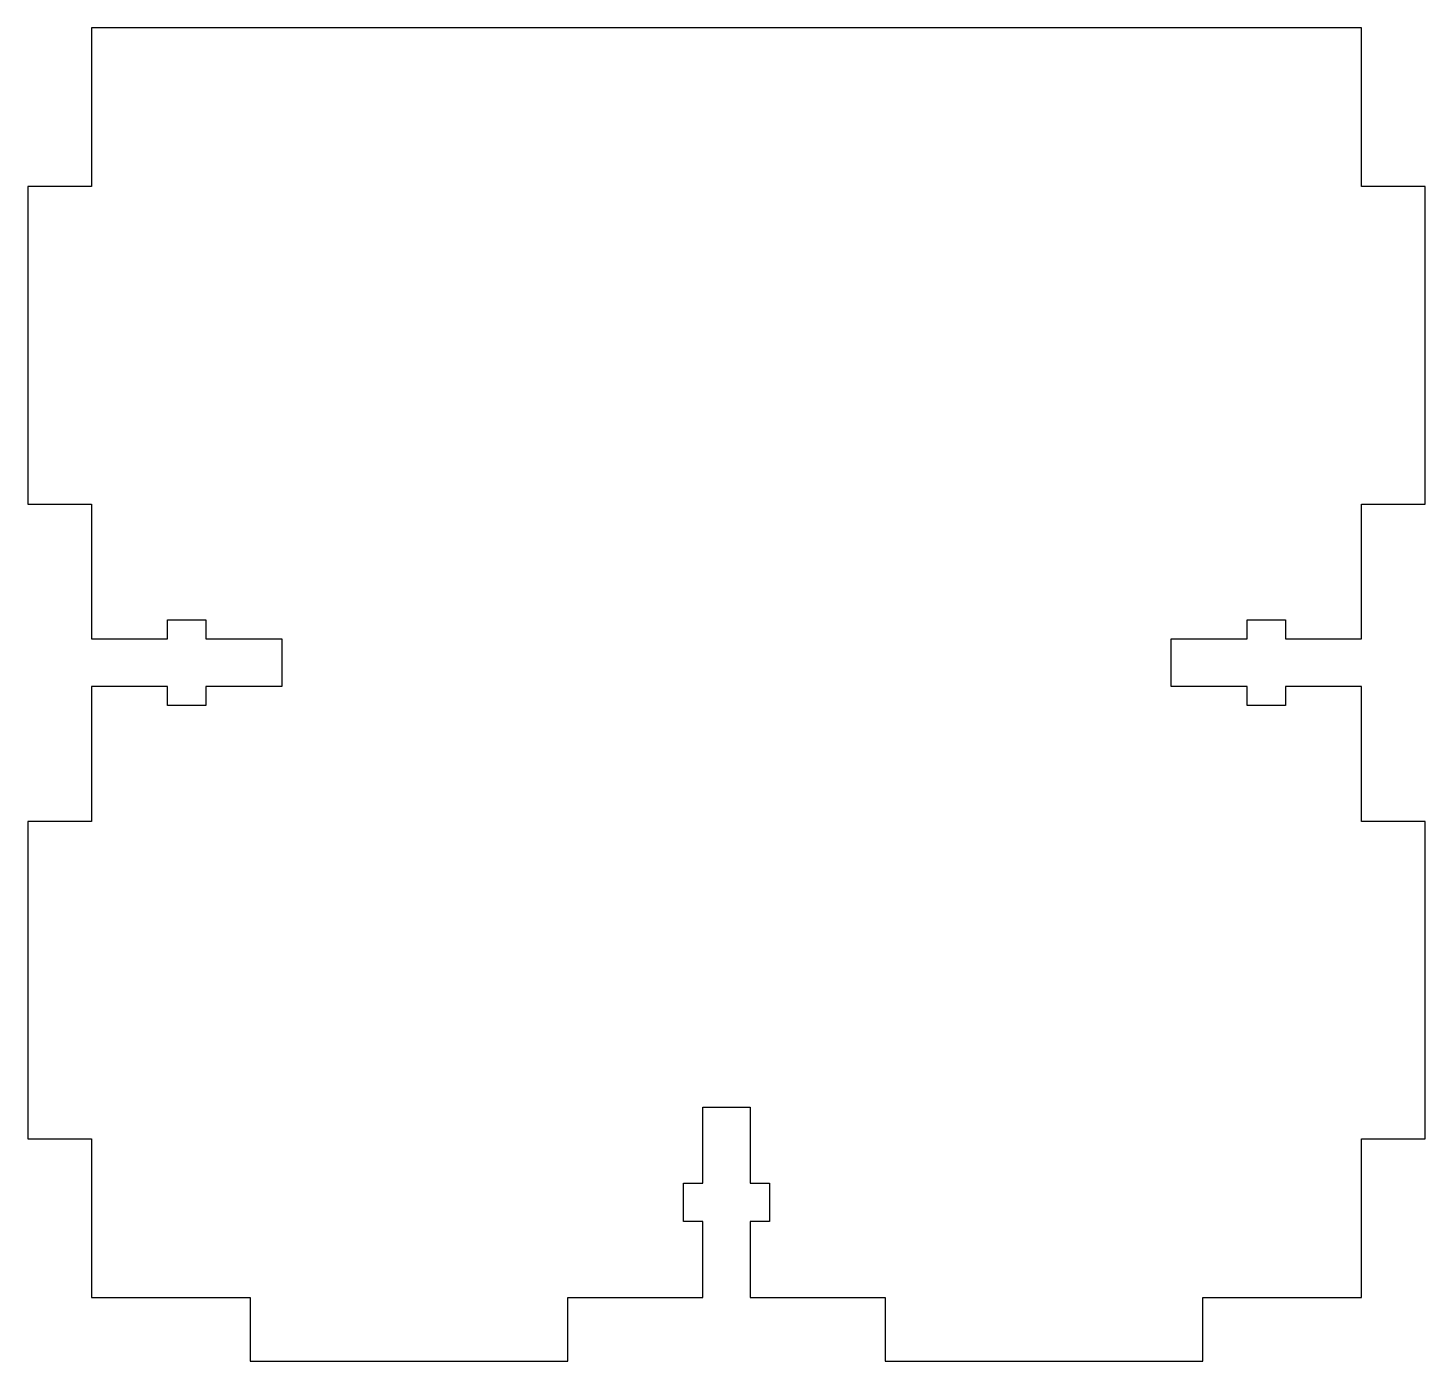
# Model space of a CAD drawing. Header units: millimetres. Extents: x -4 to 84, y -14 to 70.
import ezdxf

# ---------------------------------------------------------------- set-up
doc = ezdxf.new("R2010")
doc.units = ezdxf.units.MM

msp = doc.modelspace()

# ---------------------------------------------------------------- linework, layer by layer
msp.add_lwpolyline([(4.8, 28.5), (0, 28.5), (0, 20), (-4, 20), (-4, 0), (0, 0), (0, -10), (10, -10), (10, -14), (30, -14), (30, -10), (38.5, -10), (38.5, -5.2), (37.3, -5.2), (37.3, -2.8), (38.5, -2.8), (38.5, 2), (41.5, 2), (41.5, -2.8), (42.7, -2.8), (42.7, -5.2), (41.5, -5.2), (41.5, -10), (50, -10), (50, -14), (70, -14), (70, -10), (80, -10), (80, 0), (84, 0), (84, 20), (80, 20), (80, 28.5), (75.2, 28.5), (75.2, 27.3), (72.8, 27.3), (72.8, 28.5), (68, 28.5), (68, 31.5), (72.8, 31.5), (72.8, 32.7), (75.2, 32.7), (75.2, 31.5), (80, 31.5), (80, 40), (84, 40), (84, 60), (80, 60), (80, 70), (0, 70), (0, 60), (-4, 60), (-4, 40), (0, 40), (0, 31.5), (4.8, 31.5), (4.8, 32.7), (7.2, 32.7), (7.2, 31.5), (12, 31.5), (12, 28.5), (7.2, 28.5), (7.2, 27.3), (4.8, 27.3)], close=True)

doc.saveas('drawing.dxf')
